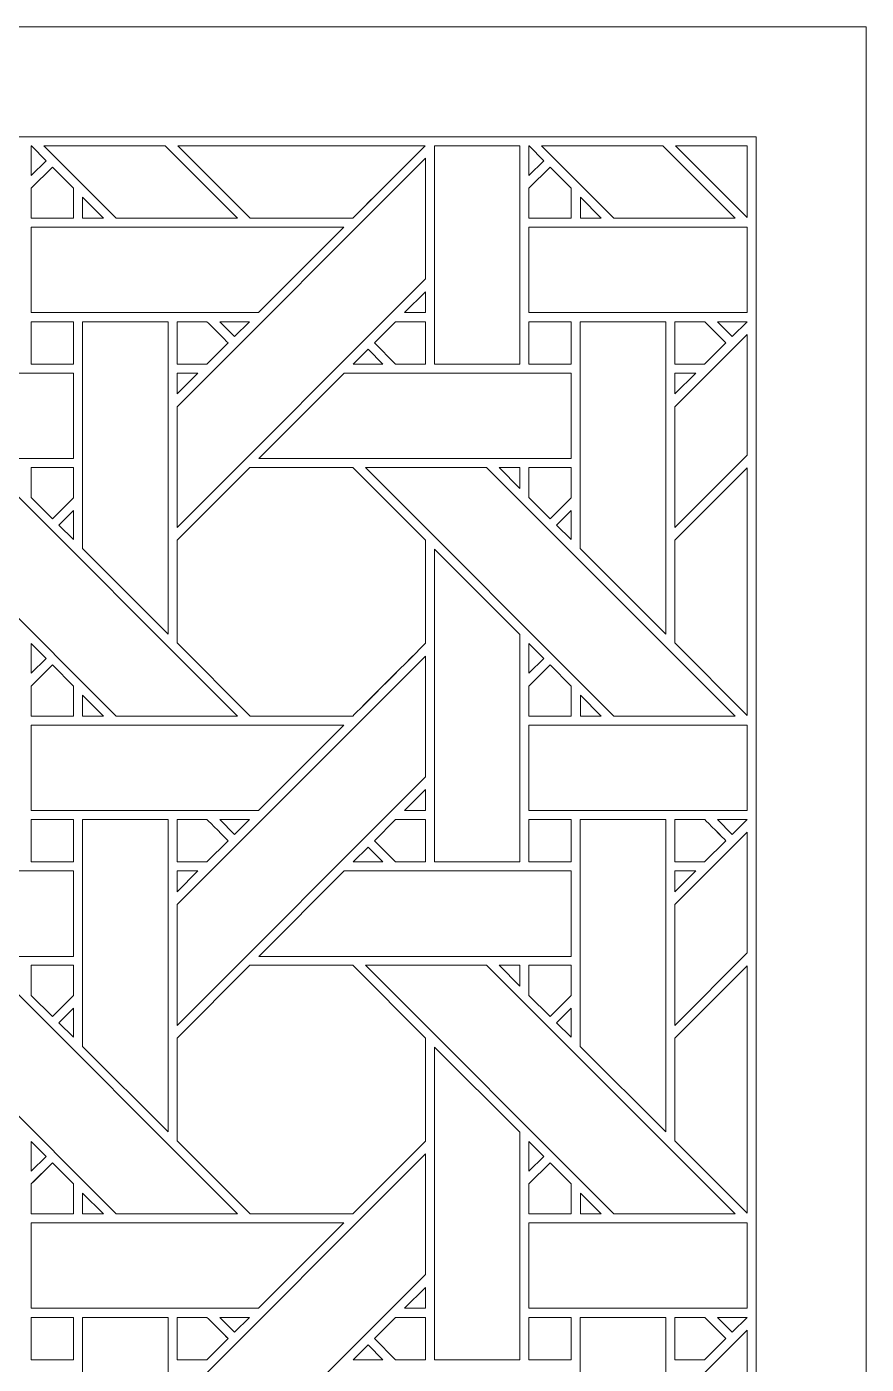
# Model space of a CAD drawing. Header units: inches. Extents: x 9.88 to 14.88, y 6.59 to 11.59.
# Drawn here: x 13.283 to 14.883, y 9.046 to 11.595 of the extents above; entities that cross this region are included whole.
import ezdxf

# ---------------------------------------------------------------- set-up
doc = ezdxf.new("R2010")
doc.units = ezdxf.units.IN
doc.header["$MEASUREMENT"] = 0
doc.layers.add('Design', color=7, linetype='Continuous', lineweight=0)

msp = doc.modelspace()

# ---------------------------------------------------------------- linework, layer by layer
at = {"layer": 'Design'}
for points, knots in [([(9.8829, 11.5948), (9.8829, 11.5948), (9.8829, 6.5948), (9.8829, 6.5948), (9.8829, 6.5948), (14.8829, 6.5948), (14.8829, 6.5948), (14.8829, 6.5948), (14.8829, 11.5948), (14.8829, 11.5948), (14.8829, 11.5948), (9.8829, 11.5948), (9.8829, 11.5948)], [0, 0, 0, 0, 1, 1, 1, 2, 2, 2, 3, 3, 3, 4, 4, 4, 4]), ([(10.0925, 11.3851), (10.0925, 11.3851), (10.0925, 6.8045), (10.0925, 6.8045), (10.0925, 6.8045), (14.6732, 6.8045), (14.6732, 6.8045), (14.6732, 6.8045), (14.6732, 11.3851), (14.6732, 11.3851), (14.6732, 11.3851), (10.0925, 11.3851), (10.0925, 11.3851)], [0, 0, 0, 0, 1, 1, 1, 2, 2, 2, 3, 3, 3, 4, 4, 4, 4]), ([(13.2917, 11.3677), (13.2917, 11.3677), (13.3195, 11.3395), (13.3195, 11.3395), (13.3195, 11.3395), (13.2913, 11.3113), (13.2913, 11.3113), (13.2913, 11.3113), (13.2913, 11.3677), (13.2913, 11.3677), (13.2913, 11.3677), (13.2917, 11.3677), (13.2917, 11.3677)], [0, 0, 0, 0, 1, 1, 1, 2, 2, 2, 3, 3, 3, 4, 4, 4, 4]), ([(13.5463, 11.3677), (13.5463, 11.3677), (13.6841, 11.2299), (13.6841, 11.2299), (13.6841, 11.2299), (13.4531, 11.2299), (13.4531, 11.2299), (13.4531, 11.2299), (13.3153, 11.3677), (13.3153, 11.3677), (13.3153, 11.3677), (13.5463, 11.3677), (13.5463, 11.3677)], [0, 0, 0, 0, 1, 1, 1, 2, 2, 2, 3, 3, 3, 4, 4, 4, 4]), ([(14.0428, 11.1141), (14.0428, 11.1141), (13.5691, 10.6404), (13.5691, 10.6404), (13.5691, 10.6404), (13.5691, 10.8705), (13.5691, 10.8705), (13.5691, 10.8705), (14.0428, 11.3441), (14.0428, 11.3441), (14.0428, 11.3441), (14.0428, 11.1141), (14.0428, 11.1141)], [0, 0, 0, 0, 1, 1, 1, 2, 2, 2, 3, 3, 3, 4, 4, 4, 4]), ([(14.0419, 11.3677), (14.0219, 11.3476), (13.913, 11.2388), (13.9041, 11.2299), (13.9041, 11.2299), (13.7084, 11.2299), (13.7084, 11.2299), (13.7084, 11.2299), (13.5706, 11.3677), (13.5706, 11.3677), (13.5706, 11.3677), (14.0419, 11.3677), (14.0419, 11.3677)], [0, 0, 0, 0, 1, 1, 1, 2, 2, 2, 3, 3, 3, 4, 4, 4, 4]), ([(14.0419, 11.3677), (14.0214, 11.3471), (13.9125, 11.2383), (13.9041, 11.2299), (13.9041, 11.2299), (13.7084, 11.2299), (13.7084, 11.2299), (13.7084, 11.2299), (13.5706, 11.3677), (13.5706, 11.3677), (13.5706, 11.3677), (14.0419, 11.3677), (14.0419, 11.3677)], [0, 0, 0, 0, 1, 1, 1, 2, 2, 2, 3, 3, 3, 4, 4, 4, 4]), ([(14.2227, 11.3677), (14.2227, 11.3677), (14.2227, 10.9519), (14.2227, 10.9519), (14.2227, 10.9519), (14.0599, 10.9519), (14.0599, 10.9519), (14.0599, 10.9519), (14.0599, 11.3677), (14.0599, 11.3677), (14.0599, 11.3677), (14.2227, 11.3677), (14.2227, 11.3677)], [0, 0, 0, 0, 1, 1, 1, 2, 2, 2, 3, 3, 3, 4, 4, 4, 4]), ([(14.2404, 11.3677), (14.2404, 11.3677), (14.2682, 11.3395), (14.2682, 11.3395), (14.2682, 11.3395), (14.24, 11.3113), (14.24, 11.3113), (14.24, 11.3113), (14.24, 11.3677), (14.24, 11.3677), (14.24, 11.3677), (14.2404, 11.3677), (14.2404, 11.3677)], [0, 0, 0, 0, 1, 1, 1, 2, 2, 2, 3, 3, 3, 4, 4, 4, 4]), ([(14.4951, 11.3677), (14.4951, 11.3677), (14.6329, 11.2299), (14.6329, 11.2299), (14.6329, 11.2299), (14.4018, 11.2299), (14.4018, 11.2299), (14.4018, 11.2299), (14.2641, 11.3677), (14.2641, 11.3677), (14.2641, 11.3677), (14.4951, 11.3677), (14.4951, 11.3677)], [0, 0, 0, 0, 1, 1, 1, 2, 2, 2, 3, 3, 3, 4, 4, 4, 4]), ([(14.6558, 11.3677), (14.6558, 11.3677), (14.6558, 11.2313), (14.6558, 11.2313), (14.6558, 11.2313), (14.5193, 11.3677), (14.5193, 11.3677), (14.5193, 11.3677), (14.6558, 11.3677), (14.6558, 11.3677)], [0, 0, 0, 0, 1, 1, 1, 2, 2, 2, 3, 3, 3, 3]), ([(14.6558, 11.3677), (14.6558, 11.3677), (14.6558, 11.2313), (14.6558, 11.2313), (14.6558, 11.2313), (14.5193, 11.3677), (14.5193, 11.3677), (14.5193, 11.3677), (14.6558, 11.3677), (14.6558, 11.3677)], [0, 0, 0, 0, 1, 1, 1, 2, 2, 2, 3, 3, 3, 3]), ([(13.2913, 11.2297), (13.2913, 11.2297), (13.2913, 11.2869), (13.2913, 11.2869), (13.2913, 11.2869), (13.3316, 11.3273), (13.3316, 11.3273), (13.3316, 11.3273), (13.3719, 11.287), (13.3719, 11.287), (13.3719, 11.287), (13.3719, 11.2297), (13.3719, 11.2297), (13.3719, 11.2297), (13.2913, 11.2297), (13.2913, 11.2297)], [0, 0, 0, 0, 1, 1, 1, 2, 2, 2, 3, 3, 3, 4, 4, 4, 5, 5, 5, 5]), ([(13.3719, 11.2297), (13.3719, 11.2297), (13.2913, 11.2297), (13.2913, 11.2297), (13.2913, 11.2297), (13.2913, 11.2869), (13.2913, 11.2869), (13.2913, 11.2869), (13.3316, 11.3273), (13.3316, 11.3273), (13.3316, 11.3273), (13.3719, 11.287), (13.3719, 11.287), (13.3719, 11.287), (13.3719, 11.2297), (13.3719, 11.2297)], [0, 0, 0, 0, 1, 1, 1, 2, 2, 2, 3, 3, 3, 4, 4, 4, 5, 5, 5, 5]), ([(14.24, 11.2297), (14.24, 11.2297), (14.24, 11.2869), (14.24, 11.2869), (14.24, 11.2869), (14.2803, 11.3273), (14.2803, 11.3273), (14.2803, 11.3273), (14.3207, 11.287), (14.3207, 11.287), (14.3207, 11.287), (14.3207, 11.2297), (14.3207, 11.2297), (14.3207, 11.2297), (14.24, 11.2297), (14.24, 11.2297)], [0, 0, 0, 0, 1, 1, 1, 2, 2, 2, 3, 3, 3, 4, 4, 4, 5, 5, 5, 5]), ([(14.2803, 11.3273), (14.2803, 11.3273), (14.3207, 11.287), (14.3207, 11.287), (14.3207, 11.287), (14.3207, 11.2297), (14.3207, 11.2297), (14.3207, 11.2297), (14.24, 11.2297), (14.24, 11.2297), (14.24, 11.2297), (14.24, 11.2869), (14.24, 11.2869), (14.24, 11.2869), (14.2803, 11.3273), (14.2803, 11.3273)], [0, 0, 0, 0, 1, 1, 1, 2, 2, 2, 3, 3, 3, 4, 4, 4, 5, 5, 5, 5]), ([(13.3892, 11.2299), (13.3892, 11.2299), (13.3892, 11.2697), (13.3892, 11.2697), (13.3892, 11.2697), (13.4289, 11.2299), (13.4289, 11.2299), (13.4289, 11.2299), (13.3892, 11.2299), (13.3892, 11.2299)], [0, 0, 0, 0, 1, 1, 1, 2, 2, 2, 3, 3, 3, 3]), ([(14.3379, 11.2299), (14.3379, 11.2299), (14.3379, 11.2697), (14.3379, 11.2697), (14.3379, 11.2697), (14.3776, 11.2299), (14.3776, 11.2299), (14.3776, 11.2299), (14.3379, 11.2299), (14.3379, 11.2299)], [0, 0, 0, 0, 1, 1, 1, 2, 2, 2, 3, 3, 3, 3]), ([(13.887, 11.2126), (13.887, 11.2126), (13.7242, 11.0499), (13.7242, 11.0499), (13.7242, 11.0499), (13.2913, 11.0499), (13.2913, 11.0499), (13.2913, 11.0499), (13.2913, 11.2126), (13.2913, 11.2126), (13.2913, 11.2126), (13.887, 11.2126), (13.887, 11.2126)], [0, 0, 0, 0, 1, 1, 1, 2, 2, 2, 3, 3, 3, 4, 4, 4, 4]), ([(14.24, 11.0499), (14.24, 11.0499), (14.24, 11.2126), (14.24, 11.2126), (14.24, 11.2126), (14.6558, 11.2126), (14.6558, 11.2126), (14.6558, 11.2126), (14.6558, 11.0499), (14.6558, 11.0499), (14.6558, 11.0499), (14.24, 11.0499), (14.24, 11.0499)], [0, 0, 0, 0, 1, 1, 1, 2, 2, 2, 3, 3, 3, 4, 4, 4, 4]), ([(14.003, 11.0499), (14.003, 11.0499), (14.0428, 11.0897), (14.0428, 11.0897), (14.0428, 11.0897), (14.0428, 11.0499), (14.0428, 11.0499), (14.0428, 11.0499), (14.003, 11.0499), (14.003, 11.0499)], [0, 0, 0, 0, 1, 1, 1, 2, 2, 2, 3, 3, 3, 3]), ([(13.2913, 10.9519), (13.2913, 10.9519), (13.2913, 11.0327), (13.2913, 11.0327), (13.2913, 11.0327), (13.3715, 11.0327), (13.3715, 11.0327), (13.3715, 11.0327), (13.3715, 10.9519), (13.3715, 10.9519), (13.3715, 10.9519), (13.2913, 10.9519), (13.2913, 10.9519)], [0, 0, 0, 0, 1, 1, 1, 2, 2, 2, 3, 3, 3, 4, 4, 4, 4]), ([(13.2913, 10.9519), (13.2913, 10.9519), (13.2913, 11.0327), (13.2913, 11.0327), (13.2913, 11.0327), (13.3715, 11.0327), (13.3715, 11.0327), (13.3715, 11.0327), (13.3715, 10.9519), (13.3715, 10.9519), (13.3715, 10.9519), (13.2913, 10.9519), (13.2913, 10.9519)], [0, 0, 0, 0, 1, 1, 1, 2, 2, 2, 3, 3, 3, 4, 4, 4, 4]), ([(13.3891, 10.6005), (13.3891, 10.6005), (13.3891, 11.0326), (13.3891, 11.0326), (13.3891, 11.0326), (13.552, 11.0326), (13.552, 11.0326), (13.552, 11.0326), (13.552, 10.4375), (13.552, 10.4375), (13.552, 10.4375), (13.3891, 10.6005), (13.3891, 10.6005)], [0, 0, 0, 0, 1, 1, 1, 2, 2, 2, 3, 3, 3, 4, 4, 4, 4]), ([(13.6261, 10.9519), (13.6261, 10.9519), (13.5691, 10.9519), (13.5691, 10.9519), (13.5691, 10.9519), (13.5691, 11.0327), (13.5691, 11.0327), (13.5691, 11.0327), (13.6262, 11.0327), (13.6262, 11.0327), (13.6313, 11.0276), (13.6621, 10.9967), (13.6665, 10.9923), (13.6665, 10.9923), (13.6261, 10.9519), (13.6261, 10.9519)], [0, 0, 0, 0, 1, 1, 1, 2, 2, 2, 3, 3, 3, 4, 4, 4, 5, 5, 5, 5]), ([(13.6665, 10.9923), (13.6665, 10.9923), (13.6261, 10.9519), (13.6261, 10.9519), (13.6261, 10.9519), (13.5691, 10.9519), (13.5691, 10.9519), (13.5691, 10.9519), (13.5691, 11.0327), (13.5691, 11.0327), (13.5691, 11.0327), (13.6262, 11.0327), (13.6262, 11.0327), (13.6313, 11.0276), (13.6621, 10.9967), (13.6665, 10.9923)], [0, 0, 0, 0, 1, 1, 1, 2, 2, 2, 3, 3, 3, 4, 4, 4, 5, 5, 5, 5]), ([(13.6505, 11.0326), (13.6505, 11.0326), (13.707, 11.0326), (13.707, 11.0326), (13.707, 11.0326), (13.6787, 11.0045), (13.6787, 11.0045), (13.6787, 11.0045), (13.6505, 11.0326), (13.6505, 11.0326)], [0, 0, 0, 0, 1, 1, 1, 2, 2, 2, 3, 3, 3, 3]), ([(13.9453, 10.9923), (13.9453, 10.9923), (13.9858, 11.0327), (13.9858, 11.0327), (13.9858, 11.0327), (14.0428, 11.0327), (14.0428, 11.0327), (14.0428, 11.0327), (14.0428, 10.9519), (14.0428, 10.9519), (14.0428, 10.9519), (13.9857, 10.9519), (13.9857, 10.9519), (13.9857, 10.9519), (13.9453, 10.9923), (13.9453, 10.9923)], [0, 0, 0, 0, 1, 1, 1, 2, 2, 2, 3, 3, 3, 4, 4, 4, 5, 5, 5, 5]), ([(14.0428, 11.0327), (14.0428, 11.0327), (14.0428, 10.9519), (14.0428, 10.9519), (14.0428, 10.9519), (13.9857, 10.9519), (13.9857, 10.9519), (13.9857, 10.9519), (13.9453, 10.9923), (13.9453, 10.9923), (13.9453, 10.9923), (13.9858, 11.0327), (13.9858, 11.0327), (13.9858, 11.0327), (14.0428, 11.0327), (14.0428, 11.0327)], [0, 0, 0, 0, 1, 1, 1, 2, 2, 2, 3, 3, 3, 4, 4, 4, 5, 5, 5, 5]), ([(14.24, 10.9519), (14.24, 10.9519), (14.24, 11.0327), (14.24, 11.0327), (14.24, 11.0327), (14.3203, 11.0327), (14.3203, 11.0327), (14.3203, 11.0327), (14.3203, 10.9519), (14.3203, 10.9519), (14.3203, 10.9519), (14.24, 10.9519), (14.24, 10.9519)], [0, 0, 0, 0, 1, 1, 1, 2, 2, 2, 3, 3, 3, 4, 4, 4, 4]), ([(14.24, 10.9519), (14.24, 10.9519), (14.24, 11.0327), (14.24, 11.0327), (14.24, 11.0327), (14.3203, 11.0327), (14.3203, 11.0327), (14.3203, 11.0327), (14.3203, 10.9519), (14.3203, 10.9519), (14.3203, 10.9519), (14.24, 10.9519), (14.24, 10.9519)], [0, 0, 0, 0, 1, 1, 1, 2, 2, 2, 3, 3, 3, 4, 4, 4, 4]), ([(14.5007, 10.4375), (14.5007, 10.4375), (14.3378, 10.6004), (14.3378, 10.6004), (14.3378, 10.6004), (14.3378, 11.0326), (14.3378, 11.0326), (14.3378, 11.0326), (14.5007, 11.0326), (14.5007, 11.0326), (14.5007, 11.0326), (14.5007, 10.4375), (14.5007, 10.4375)], [0, 0, 0, 0, 1, 1, 1, 2, 2, 2, 3, 3, 3, 4, 4, 4, 4]), ([(14.5748, 10.9519), (14.5748, 10.9519), (14.5179, 10.9519), (14.5179, 10.9519), (14.5179, 10.9519), (14.5179, 11.0327), (14.5179, 11.0327), (14.5179, 11.0327), (14.5749, 11.0327), (14.5749, 11.0327), (14.5801, 11.0276), (14.6108, 10.9967), (14.6153, 10.9923), (14.6153, 10.9923), (14.5748, 10.9519), (14.5748, 10.9519)], [0, 0, 0, 0, 1, 1, 1, 2, 2, 2, 3, 3, 3, 4, 4, 4, 5, 5, 5, 5]), ([(14.5179, 10.9519), (14.5179, 10.9519), (14.5179, 11.0327), (14.5179, 11.0327), (14.5179, 11.0327), (14.5749, 11.0327), (14.5749, 11.0327), (14.58, 11.0277), (14.6107, 10.9969), (14.6153, 10.9923), (14.6153, 10.9923), (14.5748, 10.9519), (14.5748, 10.9519), (14.5748, 10.9519), (14.5179, 10.9519), (14.5179, 10.9519)], [0, 0, 0, 0, 1, 1, 1, 2, 2, 2, 3, 3, 3, 4, 4, 4, 5, 5, 5, 5]), ([(14.5993, 11.0326), (14.5993, 11.0326), (14.6557, 11.0326), (14.6557, 11.0326), (14.6557, 11.0326), (14.6275, 11.0045), (14.6275, 11.0045), (14.6275, 11.0045), (14.5993, 11.0326), (14.5993, 11.0326)], [0, 0, 0, 0, 1, 1, 1, 2, 2, 2, 3, 3, 3, 3]), ([(14.6558, 10.7783), (14.6558, 10.7783), (14.5179, 10.6404), (14.5179, 10.6404), (14.5179, 10.6404), (14.5179, 10.8705), (14.5179, 10.8705), (14.5179, 10.8705), (14.6558, 11.0084), (14.6558, 11.0084), (14.6558, 11.0084), (14.6558, 10.7783), (14.6558, 10.7783)], [0, 0, 0, 0, 1, 1, 1, 2, 2, 2, 3, 3, 3, 4, 4, 4, 4]), ([(13.9615, 10.9519), (13.9615, 10.9519), (13.905, 10.9519), (13.905, 10.9519), (13.905, 10.9519), (13.9332, 10.9801), (13.9332, 10.9801), (13.9332, 10.9801), (13.9615, 10.9519), (13.9615, 10.9519)], [0, 0, 0, 0, 1, 1, 1, 2, 2, 2, 3, 3, 3, 3]), ([(13.3715, 10.9347), (13.3715, 10.9347), (13.3715, 10.7719), (13.3715, 10.7719), (13.3715, 10.7719), (12.7762, 10.7719), (12.7762, 10.7719), (12.7762, 10.7719), (12.9391, 10.9347), (12.9391, 10.9347), (12.9391, 10.9347), (13.3715, 10.9347), (13.3715, 10.9347)], [0, 0, 0, 0, 1, 1, 1, 2, 2, 2, 3, 3, 3, 4, 4, 4, 4]), ([(13.609, 10.9347), (13.609, 10.9347), (13.5691, 10.8949), (13.5691, 10.8949), (13.5691, 10.8949), (13.5691, 10.9347), (13.5691, 10.9347), (13.5691, 10.9347), (13.609, 10.9347), (13.609, 10.9347)], [0, 0, 0, 0, 1, 1, 1, 2, 2, 2, 3, 3, 3, 3]), ([(14.3203, 10.9347), (14.3203, 10.9347), (14.3203, 10.7719), (14.3203, 10.7719), (14.3203, 10.7719), (13.725, 10.7719), (13.725, 10.7719), (13.725, 10.7719), (13.8878, 10.9347), (13.8878, 10.9347), (13.8878, 10.9347), (14.3203, 10.9347), (14.3203, 10.9347)], [0, 0, 0, 0, 1, 1, 1, 2, 2, 2, 3, 3, 3, 4, 4, 4, 4]), ([(14.5577, 10.9347), (14.5577, 10.9347), (14.5179, 10.8949), (14.5179, 10.8949), (14.5179, 10.8949), (14.5179, 10.9347), (14.5179, 10.9347), (14.5179, 10.9347), (14.5577, 10.9347), (14.5577, 10.9347)], [0, 0, 0, 0, 1, 1, 1, 2, 2, 2, 3, 3, 3, 3]), ([(13.6841, 10.2811), (13.6841, 10.2811), (13.4531, 10.2811), (13.4531, 10.2811), (13.4531, 10.2811), (12.9795, 10.7548), (12.9795, 10.7548), (12.9795, 10.7548), (13.2105, 10.7548), (13.2105, 10.7548), (13.2105, 10.7548), (13.6841, 10.2811), (13.6841, 10.2811)], [0, 0, 0, 0, 1, 1, 1, 2, 2, 2, 3, 3, 3, 4, 4, 4, 4]), ([(13.3715, 10.7548), (13.3715, 10.7548), (13.3715, 10.6972), (13.3715, 10.6972), (13.3715, 10.6972), (13.3316, 10.6573), (13.3316, 10.6573), (13.3316, 10.6573), (13.2913, 10.6976), (13.2913, 10.6976), (13.2913, 10.6976), (13.2913, 10.7548), (13.2913, 10.7548), (13.2913, 10.7548), (13.3715, 10.7548), (13.3715, 10.7548)], [0, 0, 0, 0, 1, 1, 1, 2, 2, 2, 3, 3, 3, 4, 4, 4, 5, 5, 5, 5]), ([(13.3715, 10.6972), (13.3715, 10.6972), (13.3316, 10.6573), (13.3316, 10.6573), (13.3316, 10.6573), (13.2913, 10.6976), (13.2913, 10.6976), (13.2913, 10.6976), (13.2913, 10.7548), (13.2913, 10.7548), (13.2913, 10.7548), (13.3715, 10.7548), (13.3715, 10.7548), (13.3715, 10.7548), (13.3715, 10.6972), (13.3715, 10.6972)], [0, 0, 0, 0, 1, 1, 1, 2, 2, 2, 3, 3, 3, 4, 4, 4, 5, 5, 5, 5]), ([(14.0428, 10.6161), (14.0428, 10.6161), (14.0428, 10.4199), (14.0428, 10.4199), (14.025, 10.4019), (13.9131, 10.2902), (13.9041, 10.2812), (13.9041, 10.2812), (13.7084, 10.2812), (13.7084, 10.2812), (13.7084, 10.2812), (13.5691, 10.4204), (13.5691, 10.4204), (13.5691, 10.4204), (13.5691, 10.6161), (13.5691, 10.6161), (13.5691, 10.6161), (13.7078, 10.7548), (13.7078, 10.7548), (13.7078, 10.7548), (13.904, 10.7548), (13.904, 10.7548), (13.904, 10.7548), (14.0428, 10.6161), (14.0428, 10.6161)], [0, 0, 0, 0, 1, 1, 1, 2, 2, 2, 3, 3, 3, 4, 4, 4, 5, 5, 5, 6, 6, 6, 7, 7, 7, 8, 8, 8, 8]), ([(14.0428, 10.4199), (14.0246, 10.4015), (13.9128, 10.2899), (13.9041, 10.2812), (13.9041, 10.2812), (13.7084, 10.2812), (13.7084, 10.2812), (13.7084, 10.2812), (13.5691, 10.4204), (13.5691, 10.4204), (13.5691, 10.4204), (13.5691, 10.6161), (13.5691, 10.6161), (13.5691, 10.6161), (13.7078, 10.7548), (13.7078, 10.7548), (13.7078, 10.7548), (13.904, 10.7548), (13.904, 10.7548), (13.904, 10.7548), (14.0428, 10.6161), (14.0428, 10.6161), (14.0428, 10.6161), (14.0428, 10.4199), (14.0428, 10.4199)], [0, 0, 0, 0, 1, 1, 1, 2, 2, 2, 3, 3, 3, 4, 4, 4, 5, 5, 5, 6, 6, 6, 7, 7, 7, 8, 8, 8, 8]), ([(14.6329, 10.2811), (14.6329, 10.2811), (14.4018, 10.2811), (14.4018, 10.2811), (14.4018, 10.2811), (13.9283, 10.7548), (13.9283, 10.7548), (13.9283, 10.7548), (14.1592, 10.7548), (14.1592, 10.7548), (14.1592, 10.7548), (14.6329, 10.2811), (14.6329, 10.2811)], [0, 0, 0, 0, 1, 1, 1, 2, 2, 2, 3, 3, 3, 4, 4, 4, 4]), ([(14.2228, 10.7548), (14.2228, 10.7548), (14.2228, 10.715), (14.2228, 10.715), (14.2228, 10.715), (14.1833, 10.7548), (14.1833, 10.7548), (14.1833, 10.7548), (14.2228, 10.7548), (14.2228, 10.7548)], [0, 0, 0, 0, 1, 1, 1, 2, 2, 2, 3, 3, 3, 3]), ([(14.3203, 10.7548), (14.3203, 10.7548), (14.3203, 10.6972), (14.3203, 10.6972), (14.3203, 10.6972), (14.2803, 10.6573), (14.2803, 10.6573), (14.2803, 10.6573), (14.24, 10.6976), (14.24, 10.6976), (14.24, 10.6976), (14.24, 10.7548), (14.24, 10.7548), (14.24, 10.7548), (14.3203, 10.7548), (14.3203, 10.7548)], [0, 0, 0, 0, 1, 1, 1, 2, 2, 2, 3, 3, 3, 4, 4, 4, 5, 5, 5, 5]), ([(14.2803, 10.6573), (14.2803, 10.6573), (14.24, 10.6976), (14.24, 10.6976), (14.24, 10.6976), (14.24, 10.7548), (14.24, 10.7548), (14.24, 10.7548), (14.3203, 10.7548), (14.3203, 10.7548), (14.3203, 10.7548), (14.3203, 10.6972), (14.3203, 10.6972), (14.3203, 10.6972), (14.2803, 10.6573), (14.2803, 10.6573)], [0, 0, 0, 0, 1, 1, 1, 2, 2, 2, 3, 3, 3, 4, 4, 4, 5, 5, 5, 5]), ([(14.5179, 10.4204), (14.5179, 10.4204), (14.5179, 10.6161), (14.5179, 10.6161), (14.5179, 10.6161), (14.6558, 10.754), (14.6558, 10.754), (14.6558, 10.754), (14.6558, 10.2825), (14.6558, 10.2825), (14.6558, 10.2825), (14.5179, 10.4204), (14.5179, 10.4204)], [0, 0, 0, 0, 1, 1, 1, 2, 2, 2, 3, 3, 3, 4, 4, 4, 4]), ([(14.6558, 10.2825), (14.6558, 10.2825), (14.5179, 10.4204), (14.5179, 10.4204), (14.5179, 10.4204), (14.5179, 10.6161), (14.5179, 10.6161), (14.5179, 10.6161), (14.6558, 10.754), (14.6558, 10.754), (14.6558, 10.754), (14.6558, 10.2825), (14.6558, 10.2825)], [0, 0, 0, 0, 1, 1, 1, 2, 2, 2, 3, 3, 3, 4, 4, 4, 4]), ([(13.3715, 10.6729), (13.3715, 10.6729), (13.3715, 10.6178), (13.3715, 10.6178), (13.3715, 10.6178), (13.3438, 10.6452), (13.3438, 10.6452), (13.3438, 10.6452), (13.3715, 10.6729), (13.3715, 10.6729)], [0, 0, 0, 0, 1, 1, 1, 2, 2, 2, 3, 3, 3, 3]), ([(14.3203, 10.6729), (14.3203, 10.6729), (14.3203, 10.6178), (14.3203, 10.6178), (14.3203, 10.6178), (14.2925, 10.6452), (14.2925, 10.6452), (14.2925, 10.6452), (14.3203, 10.6729), (14.3203, 10.6729)], [0, 0, 0, 0, 1, 1, 1, 2, 2, 2, 3, 3, 3, 3]), ([(14.0599, 10.0031), (14.0599, 10.0031), (14.0599, 10.599), (14.0599, 10.599), (14.0599, 10.599), (14.2227, 10.4368), (14.2227, 10.4368), (14.2227, 10.4368), (14.2227, 10.0031), (14.2227, 10.0031), (14.2227, 10.0031), (14.0599, 10.0031), (14.0599, 10.0031)], [0, 0, 0, 0, 1, 1, 1, 2, 2, 2, 3, 3, 3, 4, 4, 4, 4]), ([(13.2913, 10.3626), (13.2913, 10.3626), (13.2913, 10.4193), (13.2913, 10.4193), (13.2913, 10.4193), (13.3195, 10.3908), (13.3195, 10.3908), (13.3195, 10.3908), (13.2913, 10.3626), (13.2913, 10.3626)], [0, 0, 0, 0, 1, 1, 1, 2, 2, 2, 3, 3, 3, 3]), ([(14.24, 10.3626), (14.24, 10.3626), (14.24, 10.4193), (14.24, 10.4193), (14.24, 10.4193), (14.2682, 10.3908), (14.2682, 10.3908), (14.2682, 10.3908), (14.24, 10.3626), (14.24, 10.3626)], [0, 0, 0, 0, 1, 1, 1, 2, 2, 2, 3, 3, 3, 3]), ([(13.2913, 10.2809), (13.2913, 10.2809), (13.2913, 10.3382), (13.2913, 10.3382), (13.2913, 10.3382), (13.3316, 10.3785), (13.3316, 10.3785), (13.3316, 10.3785), (13.3719, 10.3382), (13.3719, 10.3382), (13.3719, 10.3382), (13.3719, 10.2809), (13.3719, 10.2809), (13.3719, 10.2809), (13.2913, 10.2809), (13.2913, 10.2809)], [0, 0, 0, 0, 1, 1, 1, 2, 2, 2, 3, 3, 3, 4, 4, 4, 5, 5, 5, 5]), ([(13.2973, 10.3442), (13.2973, 10.3442), (13.3316, 10.3785), (13.3316, 10.3785), (13.3316, 10.3785), (13.3719, 10.3382), (13.3719, 10.3382), (13.3719, 10.3382), (13.3719, 10.2809), (13.3719, 10.2809), (13.3719, 10.2809), (13.2913, 10.2809), (13.2913, 10.2809), (13.2913, 10.2809), (13.2913, 10.3382), (13.2913, 10.3382), (13.2913, 10.3382), (13.2973, 10.3442), (13.2973, 10.3442)], [0, 0, 0, 0, 1, 1, 1, 2, 2, 2, 3, 3, 3, 4, 4, 4, 5, 5, 5, 6, 6, 6, 6]), ([(14.0428, 10.1654), (14.0428, 10.1654), (13.5691, 9.6917), (13.5691, 9.6917), (13.5691, 9.6917), (13.5691, 9.9218), (13.5691, 9.9218), (13.5691, 9.9218), (14.0428, 10.3954), (14.0428, 10.3954), (14.0428, 10.3954), (14.0428, 10.1654), (14.0428, 10.1654)], [0, 0, 0, 0, 1, 1, 1, 2, 2, 2, 3, 3, 3, 4, 4, 4, 4]), ([(14.24, 10.2809), (14.24, 10.2809), (14.24, 10.3382), (14.24, 10.3382), (14.24, 10.3382), (14.2803, 10.3785), (14.2803, 10.3785), (14.2803, 10.3785), (14.3207, 10.3382), (14.3207, 10.3382), (14.3207, 10.3382), (14.3207, 10.2809), (14.3207, 10.2809), (14.3207, 10.2809), (14.24, 10.2809), (14.24, 10.2809)], [0, 0, 0, 0, 1, 1, 1, 2, 2, 2, 3, 3, 3, 4, 4, 4, 5, 5, 5, 5]), ([(14.2803, 10.3785), (14.2803, 10.3785), (14.3207, 10.3382), (14.3207, 10.3382), (14.3207, 10.3382), (14.3207, 10.2809), (14.3207, 10.2809), (14.3207, 10.2809), (14.24, 10.2809), (14.24, 10.2809), (14.24, 10.2809), (14.24, 10.3382), (14.24, 10.3382), (14.24, 10.3382), (14.2803, 10.3785), (14.2803, 10.3785)], [0, 0, 0, 0, 1, 1, 1, 2, 2, 2, 3, 3, 3, 4, 4, 4, 5, 5, 5, 5]), ([(13.3892, 10.2811), (13.3892, 10.2811), (13.3892, 10.3209), (13.3892, 10.3209), (13.3892, 10.3209), (13.4289, 10.2811), (13.4289, 10.2811), (13.4289, 10.2811), (13.3892, 10.2811), (13.3892, 10.2811)], [0, 0, 0, 0, 1, 1, 1, 2, 2, 2, 3, 3, 3, 3]), ([(14.3379, 10.2811), (14.3379, 10.2811), (14.3379, 10.3209), (14.3379, 10.3209), (14.3379, 10.3209), (14.3776, 10.2811), (14.3776, 10.2811), (14.3776, 10.2811), (14.3379, 10.2811), (14.3379, 10.2811)], [0, 0, 0, 0, 1, 1, 1, 2, 2, 2, 3, 3, 3, 3]), ([(13.2913, 10.1012), (13.2913, 10.1012), (13.2913, 10.2639), (13.2913, 10.2639), (13.2913, 10.2639), (13.887, 10.2639), (13.887, 10.2639), (13.887, 10.2639), (13.7242, 10.1012), (13.7242, 10.1012), (13.7242, 10.1012), (13.2913, 10.1012), (13.2913, 10.1012)], [0, 0, 0, 0, 1, 1, 1, 2, 2, 2, 3, 3, 3, 4, 4, 4, 4]), ([(14.24, 10.1012), (14.24, 10.1012), (14.24, 10.2639), (14.24, 10.2639), (14.24, 10.2639), (14.6558, 10.2639), (14.6558, 10.2639), (14.6558, 10.2639), (14.6558, 10.1012), (14.6558, 10.1012), (14.6558, 10.1012), (14.24, 10.1012), (14.24, 10.1012)], [0, 0, 0, 0, 1, 1, 1, 2, 2, 2, 3, 3, 3, 4, 4, 4, 4]), ([(14.003, 10.1012), (14.003, 10.1012), (14.0428, 10.141), (14.0428, 10.141), (14.0428, 10.141), (14.0428, 10.1012), (14.0428, 10.1012), (14.0428, 10.1012), (14.003, 10.1012), (14.003, 10.1012)], [0, 0, 0, 0, 1, 1, 1, 2, 2, 2, 3, 3, 3, 3]), ([(13.2913, 10.0839), (13.2913, 10.0839), (13.3715, 10.0839), (13.3715, 10.0839), (13.3715, 10.0839), (13.3715, 10.0031), (13.3715, 10.0031), (13.3715, 10.0031), (13.2913, 10.0031), (13.2913, 10.0031), (13.2913, 10.0031), (13.2913, 10.0839), (13.2913, 10.0839)], [0, 0, 0, 0, 1, 1, 1, 2, 2, 2, 3, 3, 3, 4, 4, 4, 4]), ([(13.2913, 10.0031), (13.2913, 10.0031), (13.2913, 10.0839), (13.2913, 10.0839), (13.2913, 10.0839), (13.3715, 10.0839), (13.3715, 10.0839), (13.3715, 10.0839), (13.3715, 10.0031), (13.3715, 10.0031), (13.3715, 10.0031), (13.2913, 10.0031), (13.2913, 10.0031)], [0, 0, 0, 0, 1, 1, 1, 2, 2, 2, 3, 3, 3, 4, 4, 4, 4]), ([(13.552, 9.4888), (13.552, 9.4888), (13.3891, 9.6517), (13.3891, 9.6517), (13.3891, 9.6517), (13.3891, 10.0839), (13.3891, 10.0839), (13.3891, 10.0839), (13.552, 10.0839), (13.552, 10.0839), (13.552, 10.0839), (13.552, 9.4888), (13.552, 9.4888)], [0, 0, 0, 0, 1, 1, 1, 2, 2, 2, 3, 3, 3, 4, 4, 4, 4]), ([(13.5691, 10.0032), (13.5691, 10.0032), (13.5691, 10.0839), (13.5691, 10.0839), (13.5691, 10.0839), (13.6262, 10.0839), (13.6262, 10.0839), (13.6313, 10.0788), (13.6621, 10.048), (13.6665, 10.0436), (13.6665, 10.0436), (13.6261, 10.0032), (13.6261, 10.0032), (13.6261, 10.0032), (13.5691, 10.0032), (13.5691, 10.0032)], [0, 0, 0, 0, 1, 1, 1, 2, 2, 2, 3, 3, 3, 4, 4, 4, 5, 5, 5, 5]), ([(13.5691, 10.0032), (13.5691, 10.0032), (13.5691, 10.0839), (13.5691, 10.0839), (13.5691, 10.0839), (13.6262, 10.0839), (13.6262, 10.0839), (13.6313, 10.0788), (13.6621, 10.048), (13.6665, 10.0436), (13.6665, 10.0436), (13.6261, 10.0032), (13.6261, 10.0032), (13.6261, 10.0032), (13.5691, 10.0032), (13.5691, 10.0032)], [0, 0, 0, 0, 1, 1, 1, 2, 2, 2, 3, 3, 3, 4, 4, 4, 5, 5, 5, 5]), ([(13.6505, 10.0839), (13.6505, 10.0839), (13.707, 10.0839), (13.707, 10.0839), (13.707, 10.0839), (13.6787, 10.0557), (13.6787, 10.0557), (13.6787, 10.0557), (13.6505, 10.0839), (13.6505, 10.0839)], [0, 0, 0, 0, 1, 1, 1, 2, 2, 2, 3, 3, 3, 3]), ([(13.9857, 10.0031), (13.9857, 10.0031), (13.9453, 10.0435), (13.9453, 10.0435), (13.9453, 10.0435), (13.9858, 10.084), (13.9858, 10.084), (13.9858, 10.084), (14.0428, 10.084), (14.0428, 10.084), (14.0428, 10.084), (14.0428, 10.0031), (14.0428, 10.0031), (14.0428, 10.0031), (13.9857, 10.0031), (13.9857, 10.0031)], [0, 0, 0, 0, 1, 1, 1, 2, 2, 2, 3, 3, 3, 4, 4, 4, 5, 5, 5, 5]), ([(14.0428, 10.0031), (14.0428, 10.0031), (13.9857, 10.0031), (13.9857, 10.0031), (13.9857, 10.0031), (13.9453, 10.0435), (13.9453, 10.0435), (13.9453, 10.0435), (13.9858, 10.084), (13.9858, 10.084), (13.9858, 10.084), (14.0428, 10.084), (14.0428, 10.084), (14.0428, 10.084), (14.0428, 10.0031), (14.0428, 10.0031)], [0, 0, 0, 0, 1, 1, 1, 2, 2, 2, 3, 3, 3, 4, 4, 4, 5, 5, 5, 5]), ([(14.24, 10.0839), (14.24, 10.0839), (14.3203, 10.0839), (14.3203, 10.0839), (14.3203, 10.0839), (14.3203, 10.0031), (14.3203, 10.0031), (14.3203, 10.0031), (14.24, 10.0031), (14.24, 10.0031), (14.24, 10.0031), (14.24, 10.0839), (14.24, 10.0839)], [0, 0, 0, 0, 1, 1, 1, 2, 2, 2, 3, 3, 3, 4, 4, 4, 4]), ([(14.24, 10.0031), (14.24, 10.0031), (14.24, 10.0839), (14.24, 10.0839), (14.24, 10.0839), (14.3203, 10.0839), (14.3203, 10.0839), (14.3203, 10.0839), (14.3203, 10.0031), (14.3203, 10.0031), (14.3203, 10.0031), (14.24, 10.0031), (14.24, 10.0031)], [0, 0, 0, 0, 1, 1, 1, 2, 2, 2, 3, 3, 3, 4, 4, 4, 4]), ([(14.5007, 9.4888), (14.5007, 9.4888), (14.3378, 9.6517), (14.3378, 9.6517), (14.3378, 9.6517), (14.3378, 10.0839), (14.3378, 10.0839), (14.3378, 10.0839), (14.5007, 10.0839), (14.5007, 10.0839), (14.5007, 10.0839), (14.5007, 9.4888), (14.5007, 9.4888)], [0, 0, 0, 0, 1, 1, 1, 2, 2, 2, 3, 3, 3, 4, 4, 4, 4]), ([(14.5179, 10.0032), (14.5179, 10.0032), (14.5179, 10.0839), (14.5179, 10.0839), (14.5179, 10.0839), (14.5749, 10.0839), (14.5749, 10.0839), (14.5801, 10.0788), (14.6108, 10.048), (14.6153, 10.0436), (14.6153, 10.0436), (14.5748, 10.0032), (14.5748, 10.0032), (14.5748, 10.0032), (14.5179, 10.0032), (14.5179, 10.0032)], [0, 0, 0, 0, 1, 1, 1, 2, 2, 2, 3, 3, 3, 4, 4, 4, 5, 5, 5, 5]), ([(14.5179, 10.0032), (14.5179, 10.0032), (14.5179, 10.0839), (14.5179, 10.0839), (14.5179, 10.0839), (14.5749, 10.0839), (14.5749, 10.0839), (14.58, 10.0789), (14.6107, 10.0481), (14.6153, 10.0436), (14.6153, 10.0436), (14.5748, 10.0032), (14.5748, 10.0032), (14.5748, 10.0032), (14.5179, 10.0032), (14.5179, 10.0032)], [0, 0, 0, 0, 1, 1, 1, 2, 2, 2, 3, 3, 3, 4, 4, 4, 5, 5, 5, 5]), ([(14.5993, 10.0839), (14.5993, 10.0839), (14.6557, 10.0839), (14.6557, 10.0839), (14.6557, 10.0839), (14.6275, 10.0557), (14.6275, 10.0557), (14.6275, 10.0557), (14.5993, 10.0839), (14.5993, 10.0839)], [0, 0, 0, 0, 1, 1, 1, 2, 2, 2, 3, 3, 3, 3]), ([(14.6558, 9.8296), (14.6558, 9.8296), (14.5179, 9.6917), (14.5179, 9.6917), (14.5179, 9.6917), (14.5179, 9.9218), (14.5179, 9.9218), (14.5179, 9.9218), (14.6558, 10.0597), (14.6558, 10.0597), (14.6558, 10.0597), (14.6558, 9.8296), (14.6558, 9.8296)], [0, 0, 0, 0, 1, 1, 1, 2, 2, 2, 3, 3, 3, 4, 4, 4, 4]), ([(13.905, 10.0031), (13.905, 10.0031), (13.9332, 10.0314), (13.9332, 10.0314), (13.9332, 10.0314), (13.9615, 10.0031), (13.9615, 10.0031), (13.9615, 10.0031), (13.905, 10.0031), (13.905, 10.0031)], [0, 0, 0, 0, 1, 1, 1, 2, 2, 2, 3, 3, 3, 3]), ([(13.3715, 9.986), (13.3715, 9.986), (13.3715, 9.8232), (13.3715, 9.8232), (13.3715, 9.8232), (12.7762, 9.8232), (12.7762, 9.8232), (12.7762, 9.8232), (12.9391, 9.986), (12.9391, 9.986), (12.9391, 9.986), (13.3715, 9.986), (13.3715, 9.986)], [0, 0, 0, 0, 1, 1, 1, 2, 2, 2, 3, 3, 3, 4, 4, 4, 4]), ([(13.609, 9.986), (13.609, 9.986), (13.5691, 9.9462), (13.5691, 9.9462), (13.5691, 9.9462), (13.5691, 9.986), (13.5691, 9.986), (13.5691, 9.986), (13.609, 9.986), (13.609, 9.986)], [0, 0, 0, 0, 1, 1, 1, 2, 2, 2, 3, 3, 3, 3]), ([(14.3203, 9.986), (14.3203, 9.986), (14.3203, 9.8232), (14.3203, 9.8232), (14.3203, 9.8232), (13.725, 9.8232), (13.725, 9.8232), (13.725, 9.8232), (13.8878, 9.986), (13.8878, 9.986), (13.8878, 9.986), (14.3203, 9.986), (14.3203, 9.986)], [0, 0, 0, 0, 1, 1, 1, 2, 2, 2, 3, 3, 3, 4, 4, 4, 4]), ([(14.5577, 9.986), (14.5577, 9.986), (14.5179, 9.9462), (14.5179, 9.9462), (14.5179, 9.9462), (14.5179, 9.986), (14.5179, 9.986), (14.5179, 9.986), (14.5577, 9.986), (14.5577, 9.986)], [0, 0, 0, 0, 1, 1, 1, 2, 2, 2, 3, 3, 3, 3]), ([(13.4531, 9.3324), (13.4531, 9.3324), (12.9795, 9.8061), (12.9795, 9.8061), (12.9795, 9.8061), (13.2105, 9.8061), (13.2105, 9.8061), (13.2105, 9.8061), (13.6841, 9.3324), (13.6841, 9.3324), (13.6841, 9.3324), (13.4531, 9.3324), (13.4531, 9.3324)], [0, 0, 0, 0, 1, 1, 1, 2, 2, 2, 3, 3, 3, 4, 4, 4, 4]), ([(13.3715, 9.8061), (13.3715, 9.8061), (13.3715, 9.7485), (13.3715, 9.7485), (13.3715, 9.7485), (13.3316, 9.7085), (13.3316, 9.7085), (13.3316, 9.7085), (13.2913, 9.7489), (13.2913, 9.7489), (13.2913, 9.7489), (13.2913, 9.8061), (13.2913, 9.8061), (13.2913, 9.8061), (13.3715, 9.8061), (13.3715, 9.8061)], [0, 0, 0, 0, 1, 1, 1, 2, 2, 2, 3, 3, 3, 4, 4, 4, 5, 5, 5, 5]), ([(13.3316, 9.7085), (13.3316, 9.7085), (13.2913, 9.7489), (13.2913, 9.7489), (13.2913, 9.7489), (13.2913, 9.8061), (13.2913, 9.8061), (13.2913, 9.8061), (13.3715, 9.8061), (13.3715, 9.8061), (13.3715, 9.8061), (13.3715, 9.7485), (13.3715, 9.7485), (13.3715, 9.7485), (13.3316, 9.7085), (13.3316, 9.7085)], [0, 0, 0, 0, 1, 1, 1, 2, 2, 2, 3, 3, 3, 4, 4, 4, 5, 5, 5, 5]), ([(13.7078, 9.8061), (13.7078, 9.8061), (13.904, 9.8061), (13.904, 9.8061), (13.904, 9.8061), (14.0428, 9.6673), (14.0428, 9.6673), (14.0428, 9.6673), (14.0428, 9.4711), (14.0428, 9.4711), (14.025, 9.4532), (13.9131, 9.3414), (13.9041, 9.3324), (13.9041, 9.3324), (13.7084, 9.3324), (13.7084, 9.3324), (13.7084, 9.3324), (13.5691, 9.4717), (13.5691, 9.4717), (13.5691, 9.4717), (13.5691, 9.6673), (13.5691, 9.6673), (13.5691, 9.6673), (13.7078, 9.8061), (13.7078, 9.8061)], [0, 0, 0, 0, 1, 1, 1, 2, 2, 2, 3, 3, 3, 4, 4, 4, 5, 5, 5, 6, 6, 6, 7, 7, 7, 8, 8, 8, 8]), ([(14.0428, 9.4711), (14.025, 9.4532), (13.9131, 9.3414), (13.9041, 9.3324), (13.9041, 9.3324), (13.7084, 9.3324), (13.7084, 9.3324), (13.7084, 9.3324), (13.5691, 9.4717), (13.5691, 9.4717), (13.5691, 9.4717), (13.5691, 9.6673), (13.5691, 9.6673), (13.5691, 9.6673), (13.7078, 9.8061), (13.7078, 9.8061), (13.7078, 9.8061), (13.904, 9.8061), (13.904, 9.8061), (13.904, 9.8061), (14.0428, 9.6673), (14.0428, 9.6673), (14.0428, 9.6673), (14.0428, 9.4711), (14.0428, 9.4711)], [0, 0, 0, 0, 1, 1, 1, 2, 2, 2, 3, 3, 3, 4, 4, 4, 5, 5, 5, 6, 6, 6, 7, 7, 7, 8, 8, 8, 8]), ([(14.6329, 9.3324), (14.6329, 9.3324), (14.4018, 9.3324), (14.4018, 9.3324), (14.4018, 9.3324), (13.9283, 9.8061), (13.9283, 9.8061), (13.9283, 9.8061), (14.1592, 9.8061), (14.1592, 9.8061), (14.1592, 9.8061), (14.6329, 9.3324), (14.6329, 9.3324)], [0, 0, 0, 0, 1, 1, 1, 2, 2, 2, 3, 3, 3, 4, 4, 4, 4]), ([(14.2228, 9.8061), (14.2228, 9.8061), (14.2228, 9.7662), (14.2228, 9.7662), (14.2228, 9.7662), (14.1833, 9.8061), (14.1833, 9.8061), (14.1833, 9.8061), (14.2228, 9.8061), (14.2228, 9.8061)], [0, 0, 0, 0, 1, 1, 1, 2, 2, 2, 3, 3, 3, 3]), ([(14.3203, 9.8061), (14.3203, 9.8061), (14.3203, 9.7485), (14.3203, 9.7485), (14.3203, 9.7485), (14.2803, 9.7085), (14.2803, 9.7085), (14.2803, 9.7085), (14.24, 9.7489), (14.24, 9.7489), (14.24, 9.7489), (14.24, 9.8061), (14.24, 9.8061), (14.24, 9.8061), (14.3203, 9.8061), (14.3203, 9.8061)], [0, 0, 0, 0, 1, 1, 1, 2, 2, 2, 3, 3, 3, 4, 4, 4, 5, 5, 5, 5]), ([(14.2803, 9.7085), (14.2803, 9.7085), (14.24, 9.7489), (14.24, 9.7489), (14.24, 9.7489), (14.24, 9.8061), (14.24, 9.8061), (14.24, 9.8061), (14.3203, 9.8061), (14.3203, 9.8061), (14.3203, 9.8061), (14.3203, 9.7485), (14.3203, 9.7485), (14.3203, 9.7485), (14.2803, 9.7085), (14.2803, 9.7085)], [0, 0, 0, 0, 1, 1, 1, 2, 2, 2, 3, 3, 3, 4, 4, 4, 5, 5, 5, 5]), ([(14.5179, 9.4717), (14.5179, 9.4717), (14.5179, 9.6673), (14.5179, 9.6673), (14.5179, 9.6673), (14.6558, 9.8052), (14.6558, 9.8052), (14.6558, 9.8052), (14.6558, 9.3338), (14.6558, 9.3338), (14.6558, 9.3338), (14.5179, 9.4717), (14.5179, 9.4717)], [0, 0, 0, 0, 1, 1, 1, 2, 2, 2, 3, 3, 3, 4, 4, 4, 4]), ([(14.6558, 9.3338), (14.6558, 9.3338), (14.5179, 9.4717), (14.5179, 9.4717), (14.5179, 9.4717), (14.5179, 9.6673), (14.5179, 9.6673), (14.5179, 9.6673), (14.6558, 9.8052), (14.6558, 9.8052), (14.6558, 9.8052), (14.6558, 9.3338), (14.6558, 9.3338)], [0, 0, 0, 0, 1, 1, 1, 2, 2, 2, 3, 3, 3, 4, 4, 4, 4]), ([(13.3715, 9.7242), (13.3715, 9.7242), (13.3715, 9.6691), (13.3715, 9.6691), (13.3715, 9.6691), (13.3438, 9.6964), (13.3438, 9.6964), (13.3438, 9.6964), (13.3715, 9.7242), (13.3715, 9.7242)], [0, 0, 0, 0, 1, 1, 1, 2, 2, 2, 3, 3, 3, 3]), ([(14.3203, 9.7242), (14.3203, 9.7242), (14.3203, 9.6691), (14.3203, 9.6691), (14.3203, 9.6691), (14.2925, 9.6964), (14.2925, 9.6964), (14.2925, 9.6964), (14.3203, 9.7242), (14.3203, 9.7242)], [0, 0, 0, 0, 1, 1, 1, 2, 2, 2, 3, 3, 3, 3]), ([(14.0599, 9.0544), (14.0599, 9.0544), (14.0599, 9.6503), (14.0599, 9.6503), (14.0599, 9.6503), (14.2227, 9.4881), (14.2227, 9.4881), (14.2227, 9.4881), (14.2227, 9.0544), (14.2227, 9.0544), (14.2227, 9.0544), (14.0599, 9.0544), (14.0599, 9.0544)], [0, 0, 0, 0, 1, 1, 1, 2, 2, 2, 3, 3, 3, 4, 4, 4, 4]), ([(13.2913, 9.4138), (13.2913, 9.4138), (13.2913, 9.4706), (13.2913, 9.4706), (13.2913, 9.4706), (13.3195, 9.442), (13.3195, 9.442), (13.3195, 9.442), (13.2913, 9.4138), (13.2913, 9.4138)], [0, 0, 0, 0, 1, 1, 1, 2, 2, 2, 3, 3, 3, 3]), ([(14.24, 9.4138), (14.24, 9.4138), (14.24, 9.4706), (14.24, 9.4706), (14.24, 9.4706), (14.2682, 9.442), (14.2682, 9.442), (14.2682, 9.442), (14.24, 9.4138), (14.24, 9.4138)], [0, 0, 0, 0, 1, 1, 1, 2, 2, 2, 3, 3, 3, 3]), ([(14.0428, 9.2166), (14.0428, 9.2166), (13.5691, 8.743), (13.5691, 8.743), (13.5691, 8.743), (13.5691, 8.9731), (13.5691, 8.9731), (13.5691, 8.9731), (14.0428, 9.4467), (14.0428, 9.4467), (14.0428, 9.4467), (14.0428, 9.2166), (14.0428, 9.2166)], [0, 0, 0, 0, 1, 1, 1, 2, 2, 2, 3, 3, 3, 4, 4, 4, 4]), ([(13.2913, 9.3322), (13.2913, 9.3322), (13.2913, 9.3895), (13.2913, 9.3895), (13.2913, 9.3895), (13.3316, 9.4298), (13.3316, 9.4298), (13.3316, 9.4298), (13.3719, 9.3895), (13.3719, 9.3895), (13.3719, 9.3895), (13.3719, 9.3322), (13.3719, 9.3322), (13.3719, 9.3322), (13.2913, 9.3322), (13.2913, 9.3322)], [0, 0, 0, 0, 1, 1, 1, 2, 2, 2, 3, 3, 3, 4, 4, 4, 5, 5, 5, 5]), ([(13.2967, 9.3949), (13.2967, 9.3949), (13.3316, 9.4298), (13.3316, 9.4298), (13.3316, 9.4298), (13.3719, 9.3895), (13.3719, 9.3895), (13.3719, 9.3895), (13.3719, 9.3322), (13.3719, 9.3322), (13.3719, 9.3322), (13.2913, 9.3322), (13.2913, 9.3322), (13.2913, 9.3322), (13.2913, 9.3895), (13.2913, 9.3895), (13.2913, 9.3895), (13.2967, 9.3949), (13.2967, 9.3949)], [0, 0, 0, 0, 1, 1, 1, 2, 2, 2, 3, 3, 3, 4, 4, 4, 5, 5, 5, 6, 6, 6, 6]), ([(14.24, 9.3322), (14.24, 9.3322), (14.24, 9.3895), (14.24, 9.3895), (14.24, 9.3895), (14.2803, 9.4298), (14.2803, 9.4298), (14.2803, 9.4298), (14.3207, 9.3895), (14.3207, 9.3895), (14.3207, 9.3895), (14.3207, 9.3322), (14.3207, 9.3322), (14.3207, 9.3322), (14.24, 9.3322), (14.24, 9.3322)], [0, 0, 0, 0, 1, 1, 1, 2, 2, 2, 3, 3, 3, 4, 4, 4, 5, 5, 5, 5]), ([(14.2803, 9.4298), (14.2803, 9.4298), (14.3207, 9.3895), (14.3207, 9.3895), (14.3207, 9.3895), (14.3207, 9.3322), (14.3207, 9.3322), (14.3207, 9.3322), (14.24, 9.3322), (14.24, 9.3322), (14.24, 9.3322), (14.24, 9.3895), (14.24, 9.3895), (14.24, 9.3895), (14.2803, 9.4298), (14.2803, 9.4298)], [0, 0, 0, 0, 1, 1, 1, 2, 2, 2, 3, 3, 3, 4, 4, 4, 5, 5, 5, 5]), ([(13.3892, 9.3324), (13.3892, 9.3324), (13.3892, 9.3722), (13.3892, 9.3722), (13.3892, 9.3722), (13.4289, 9.3324), (13.4289, 9.3324), (13.4289, 9.3324), (13.3892, 9.3324), (13.3892, 9.3324)], [0, 0, 0, 0, 1, 1, 1, 2, 2, 2, 3, 3, 3, 3]), ([(14.3379, 9.3324), (14.3379, 9.3324), (14.3379, 9.3722), (14.3379, 9.3722), (14.3379, 9.3722), (14.3776, 9.3324), (14.3776, 9.3324), (14.3776, 9.3324), (14.3379, 9.3324), (14.3379, 9.3324)], [0, 0, 0, 0, 1, 1, 1, 2, 2, 2, 3, 3, 3, 3]), ([(13.2913, 9.1525), (13.2913, 9.1525), (13.2913, 9.3152), (13.2913, 9.3152), (13.2913, 9.3152), (13.887, 9.3152), (13.887, 9.3152), (13.887, 9.3152), (13.7242, 9.1525), (13.7242, 9.1525), (13.7242, 9.1525), (13.2913, 9.1525), (13.2913, 9.1525)], [0, 0, 0, 0, 1, 1, 1, 2, 2, 2, 3, 3, 3, 4, 4, 4, 4]), ([(14.24, 9.1525), (14.24, 9.1525), (14.24, 9.3152), (14.24, 9.3152), (14.24, 9.3152), (14.6558, 9.3152), (14.6558, 9.3152), (14.6558, 9.3152), (14.6558, 9.1525), (14.6558, 9.1525), (14.6558, 9.1525), (14.24, 9.1525), (14.24, 9.1525)], [0, 0, 0, 0, 1, 1, 1, 2, 2, 2, 3, 3, 3, 4, 4, 4, 4]), ([(14.003, 9.1525), (14.003, 9.1525), (14.0428, 9.1923), (14.0428, 9.1923), (14.0428, 9.1923), (14.0428, 9.1525), (14.0428, 9.1525), (14.0428, 9.1525), (14.003, 9.1525), (14.003, 9.1525)], [0, 0, 0, 0, 1, 1, 1, 2, 2, 2, 3, 3, 3, 3]), ([(13.2913, 9.1352), (13.2913, 9.1352), (13.3715, 9.1352), (13.3715, 9.1352), (13.3715, 9.1352), (13.3715, 9.0544), (13.3715, 9.0544), (13.3715, 9.0544), (13.2913, 9.0544), (13.2913, 9.0544), (13.2913, 9.0544), (13.2913, 9.1352), (13.2913, 9.1352)], [0, 0, 0, 0, 1, 1, 1, 2, 2, 2, 3, 3, 3, 4, 4, 4, 4]), ([(13.2913, 9.0544), (13.2913, 9.0544), (13.2913, 9.1352), (13.2913, 9.1352), (13.2913, 9.1352), (13.3715, 9.1352), (13.3715, 9.1352), (13.3715, 9.1352), (13.3715, 9.0544), (13.3715, 9.0544), (13.3715, 9.0544), (13.2913, 9.0544), (13.2913, 9.0544)], [0, 0, 0, 0, 1, 1, 1, 2, 2, 2, 3, 3, 3, 4, 4, 4, 4]), ([(13.552, 8.5401), (13.552, 8.5401), (13.3891, 8.703), (13.3891, 8.703), (13.3891, 8.703), (13.3891, 9.1352), (13.3891, 9.1352), (13.3891, 9.1352), (13.552, 9.1352), (13.552, 9.1352), (13.552, 9.1352), (13.552, 8.5401), (13.552, 8.5401)], [0, 0, 0, 0, 1, 1, 1, 2, 2, 2, 3, 3, 3, 4, 4, 4, 4]), ([(13.6262, 9.1352), (13.6313, 9.1301), (13.6621, 9.0993), (13.6665, 9.0948), (13.6665, 9.0948), (13.6261, 9.0544), (13.6261, 9.0544), (13.6261, 9.0544), (13.5691, 9.0544), (13.5691, 9.0544), (13.5691, 9.0544), (13.5691, 9.1352), (13.5691, 9.1352), (13.5691, 9.1352), (13.6262, 9.1352), (13.6262, 9.1352)], [0, 0, 0, 0, 1, 1, 1, 2, 2, 2, 3, 3, 3, 4, 4, 4, 5, 5, 5, 5]), ([(13.5691, 9.0544), (13.5691, 9.0544), (13.5691, 9.1352), (13.5691, 9.1352), (13.5691, 9.1352), (13.6262, 9.1352), (13.6262, 9.1352), (13.6317, 9.1298), (13.6625, 9.0989), (13.6665, 9.0948), (13.6665, 9.0948), (13.6261, 9.0544), (13.6261, 9.0544), (13.6261, 9.0544), (13.5691, 9.0544), (13.5691, 9.0544)], [0, 0, 0, 0, 1, 1, 1, 2, 2, 2, 3, 3, 3, 4, 4, 4, 5, 5, 5, 5]), ([(13.6505, 9.1352), (13.6505, 9.1352), (13.707, 9.1352), (13.707, 9.1352), (13.707, 9.1352), (13.6787, 9.107), (13.6787, 9.107), (13.6787, 9.107), (13.6505, 9.1352), (13.6505, 9.1352)], [0, 0, 0, 0, 1, 1, 1, 2, 2, 2, 3, 3, 3, 3]), ([(13.9857, 9.0544), (13.9857, 9.0544), (13.9453, 9.0948), (13.9453, 9.0948), (13.9453, 9.0948), (13.9858, 9.1352), (13.9858, 9.1352), (13.9858, 9.1352), (14.0428, 9.1352), (14.0428, 9.1352), (14.0428, 9.1352), (14.0428, 9.0544), (14.0428, 9.0544), (14.0428, 9.0544), (13.9857, 9.0544), (13.9857, 9.0544)], [0, 0, 0, 0, 1, 1, 1, 2, 2, 2, 3, 3, 3, 4, 4, 4, 5, 5, 5, 5]), ([(14.0428, 9.0544), (14.0428, 9.0544), (13.9857, 9.0544), (13.9857, 9.0544), (13.9857, 9.0544), (13.9453, 9.0948), (13.9453, 9.0948), (13.9453, 9.0948), (13.9858, 9.1352), (13.9858, 9.1352), (13.9858, 9.1352), (14.0428, 9.1352), (14.0428, 9.1352), (14.0428, 9.1352), (14.0428, 9.0544), (14.0428, 9.0544)], [0, 0, 0, 0, 1, 1, 1, 2, 2, 2, 3, 3, 3, 4, 4, 4, 5, 5, 5, 5]), ([(14.24, 9.1352), (14.24, 9.1352), (14.3203, 9.1352), (14.3203, 9.1352), (14.3203, 9.1352), (14.3203, 9.0544), (14.3203, 9.0544), (14.3203, 9.0544), (14.24, 9.0544), (14.24, 9.0544), (14.24, 9.0544), (14.24, 9.1352), (14.24, 9.1352)], [0, 0, 0, 0, 1, 1, 1, 2, 2, 2, 3, 3, 3, 4, 4, 4, 4]), ([(14.24, 9.0544), (14.24, 9.0544), (14.24, 9.1352), (14.24, 9.1352), (14.24, 9.1352), (14.3203, 9.1352), (14.3203, 9.1352), (14.3203, 9.1352), (14.3203, 9.0544), (14.3203, 9.0544), (14.3203, 9.0544), (14.24, 9.0544), (14.24, 9.0544)], [0, 0, 0, 0, 1, 1, 1, 2, 2, 2, 3, 3, 3, 4, 4, 4, 4]), ([(14.5007, 8.5401), (14.5007, 8.5401), (14.3378, 8.703), (14.3378, 8.703), (14.3378, 8.703), (14.3378, 9.1352), (14.3378, 9.1352), (14.3378, 9.1352), (14.5007, 9.1352), (14.5007, 9.1352), (14.5007, 9.1352), (14.5007, 8.5401), (14.5007, 8.5401)], [0, 0, 0, 0, 1, 1, 1, 2, 2, 2, 3, 3, 3, 4, 4, 4, 4]), ([(14.5179, 9.0544), (14.5179, 9.0544), (14.5179, 9.1352), (14.5179, 9.1352), (14.5179, 9.1352), (14.5749, 9.1352), (14.5749, 9.1352), (14.5801, 9.1301), (14.6108, 9.0993), (14.6153, 9.0948), (14.6153, 9.0948), (14.5748, 9.0544), (14.5748, 9.0544), (14.5748, 9.0544), (14.5179, 9.0544), (14.5179, 9.0544)], [0, 0, 0, 0, 1, 1, 1, 2, 2, 2, 3, 3, 3, 4, 4, 4, 5, 5, 5, 5]), ([(14.5179, 9.0544), (14.5179, 9.0544), (14.5179, 9.1352), (14.5179, 9.1352), (14.5179, 9.1352), (14.5749, 9.1352), (14.5749, 9.1352), (14.5803, 9.1298), (14.6111, 9.099), (14.6153, 9.0948), (14.6153, 9.0948), (14.5748, 9.0544), (14.5748, 9.0544), (14.5748, 9.0544), (14.5179, 9.0544), (14.5179, 9.0544)], [0, 0, 0, 0, 1, 1, 1, 2, 2, 2, 3, 3, 3, 4, 4, 4, 5, 5, 5, 5]), ([(14.5993, 9.1352), (14.5993, 9.1352), (14.6558, 9.1352), (14.6558, 9.1352), (14.6558, 9.1352), (14.6275, 9.107), (14.6275, 9.107), (14.6275, 9.107), (14.5993, 9.1352), (14.5993, 9.1352)], [0, 0, 0, 0, 1, 1, 1, 2, 2, 2, 3, 3, 3, 3]), ([(14.6558, 8.8809), (14.6558, 8.8809), (14.5179, 8.743), (14.5179, 8.743), (14.5179, 8.743), (14.5179, 8.9731), (14.5179, 8.9731), (14.5179, 8.9731), (14.6558, 9.111), (14.6558, 9.111), (14.6558, 9.111), (14.6558, 8.8809), (14.6558, 8.8809)], [0, 0, 0, 0, 1, 1, 1, 2, 2, 2, 3, 3, 3, 4, 4, 4, 4]), ([(13.905, 9.0544), (13.905, 9.0544), (13.9332, 9.0827), (13.9332, 9.0827), (13.9332, 9.0827), (13.9615, 9.0544), (13.9615, 9.0544), (13.9615, 9.0544), (13.905, 9.0544), (13.905, 9.0544)], [0, 0, 0, 0, 1, 1, 1, 2, 2, 2, 3, 3, 3, 3])]:
    msp.add_open_spline(points, degree=3, knots=knots, dxfattribs=at)

doc.saveas('drawing.dxf')
